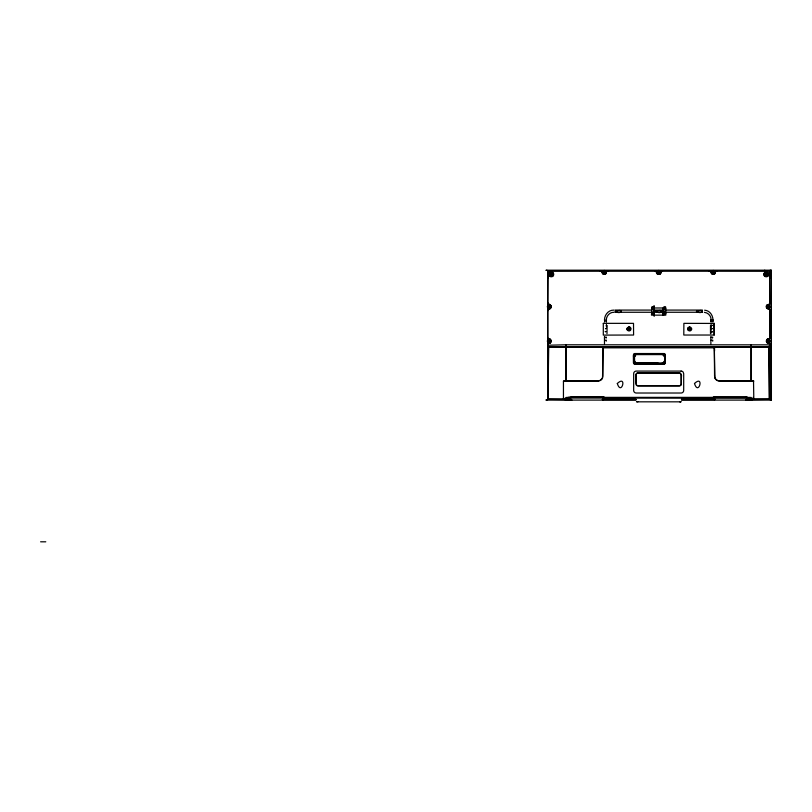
<?xml version="1.0" encoding="UTF-8"?>
<svg xmlns="http://www.w3.org/2000/svg" width="812" height="812" viewBox="0 0 812 812"><rect width="100%" height="100%" fill="white"/><g stroke="black" fill="none" stroke-linecap="round" stroke-linejoin="round"><path stroke-width="1.22" d="M569.933 399.575L547.613 399.342L547.613 343.517L548.851 343.283A2.203 2.203 0 0 0 551.054 341.081A2.203 2.203 0 0 0 548.851 338.868L547.613 338.624L547.613 309.149L548.851 308.915A2.203 2.203 0 0 0 551.054 306.713A2.203 2.203 0 0 0 548.851 304.5L547.846 304.49L547.846 270.731L601.824 270.7L602.118 272.436A2.203 2.203 0 0 0 606.483 271.939L606.706 270.7L656.299 270.7L656.532 271.939A2.203 2.203 0 0 0 658.796 274.141A2.203 2.203 0 0 0 660.998 271.939L661.232 270.7L710.815 270.7L711.048 271.939A2.203 2.203 0 0 0 715.402 272.436L715.697 270.7L769.685 270.731L769.918 304.246L768.68 304.5A2.203 2.203 0 0 0 766.477 306.713A2.203 2.203 0 0 0 768.68 308.915L769.918 309.149L769.918 338.624L768.68 338.868A2.203 2.203 0 0 0 766.477 341.081A2.203 2.203 0 0 0 768.68 343.283L769.918 343.517L769.918 399.342L748.847 399.575M547.846 338.858L547.846 308.915M565.883 347.12L565.832 344.795L547.938 345.232L547.897 399.331M566.137 347.11L566.137 344.795L769.258 344.836L769.634 399.331M566.096 381.031L565.883 344.826M602.849 351.088L603.072 347.82L714.327 347.82L714.55 375.723M603.072 347.82L602.524 378.098A5.42 5.42 0 0 1 600.048 380.574L597.693 381.122L563.447 381.122L563.447 399.22L570.816 397.372L746.451 397.372L746.451 397.89L570.734 397.778L566.725 398.367M613.933 310.113C607.68 309.89 603.539 316.203 604.676 321.999M604.676 321.522L604.676 319.542M606.432 321.552L606.432 319.613M634.548 356.427L634.588 362.314L635.735 363.36L661.75 363.4C665.982 364.283 665.921 355.077 662.795 354.377L636.08 354.377C633.319 355.077 633.411 362.355 636.131 363.177L662.724 363.177C665.495 362.822 665.495 354.956 662.724 354.6L636.151 354.6L635.086 355.067L634.791 356.458L635.086 355.067M654.269 312.468L653.873 315.137L653.843 307.322L652.006 306.662L651.478 315.137L665.81 315.137L665.576 306.814L663.668 307.037L663.607 315.137L663.495 307.981L653.985 307.992C654.513 332.666 653.69 291.944 654.269 310.915M654.37 312.285L654.37 311.392M663.16 313.412L663.16 312.001M663.16 310.103L663.82 309.92M711.068 322.029L711.068 319.613L711.068 321.552M712.824 321.999C713.768 316.619 710.47 310.56 704.623 310.194M714.55 351.088L714.55 348.074M747.487 397.961L749.354 397.372L749.354 398.235L750.197 397.372L750.197 398.448L747.487 397.961L747.487 397.372L746.451 397.89L753.81 399.301L753.516 380.899L719.716 380.899A5.156 5.156 0 0 1 717.443 380.371A5.197 5.197 0 0 1 715.687 378.96A5.156 5.156 0 0 1 714.56 375.743M751.029 381.031L750.978 344.795L751.029 347.12M751.283 347.11L751.283 344.795M751.242 381.031L751.283 346.947L769.005 346.998L769.38 399.331L769.268 347.8L768.69 347.11L548.577 347.16L548.151 399.331L548.536 346.998L565.883 346.988L565.883 381.031M769.685 343.283L769.685 399.575M769.685 338.858L769.685 308.915M769.685 304.49L769.685 270.731M708.906 270.934L710.815 270.7L711.413 273.542A2.527 2.527 0 0 0 712.571 274.283L713.951 274.283A2.527 2.527 0 0 0 715.108 273.532L715.697 270.7M601.824 270.7L602.423 273.532A2.527 2.527 0 0 0 603.58 274.283L604.96 274.283A2.527 2.527 0 0 0 606.107 273.542L606.706 270.7L608.624 270.934M656.299 270.7L656.35 272.588A2.619 2.619 0 0 0 657.233 273.857M652.259 308.357L652.949 308.55L652.432 308.052M652.432 312.945L652.604 313.635L652.412 312.904M664.358 313.442L664.5 312.904M768.558 307.119L768.132 306.378M766.64 341.091L767.908 340.847L766.863 340.248L767.482 339.629A1.685 1.685 0 0 0 768.325 342.776L769.167 342.542A1.685 1.685 0 0 0 769.167 339.629L767.482 339.629L767.847 341.091L766.64 341.091L766.863 340.248C769.563 339.66 768.182 342.674 768.172 340.827M547.846 274.497L547.846 278.303M547.613 274.517L547.846 270.964M547.613 337.284L547.613 338.624L550.16 339L551.287 341.07L550.14 343.161L547.846 343.517L547.846 345.141M604.676 340.289L606.391 340.187L606.219 341.172M711.068 340.289L712.774 340.187L712.713 341.162M547.846 270.731L547.613 304.246C552.048 302.846 552.404 310.316 547.846 309.149L547.846 310.742M547.846 302.774L547.846 304.49M551.267 273.563L550.495 274.862L552.038 274.862L551.713 273.644L551.074 274.08L551.267 272.73L552.952 274.415L550.79 274.415L551.744 274.415M604.493 272.659L605.092 273.715L604.25 273.938L604.493 272.659L603.783 272.253M629.026 329.357L627.351 328.048L629.026 327.084A1.928 1.928 0 0 1 630.691 329.976A1.928 1.928 0 0 1 627.351 329.976L627.351 328.048L628.549 328.738L629.026 327.084L629.99 327.337L630.691 328.048L629.3 329.479L628.539 329.855L628.052 329.012L629.026 328.038L629.868 329.499L628.539 329.855M688.87 328.525L689.226 329.855L690.565 329.499L689.713 328.038L688.048 329.976A1.928 1.928 0 0 1 689.713 327.084A1.928 1.928 0 0 1 691.388 329.976A1.928 1.928 0 0 1 688.048 329.976L688.048 328.048L689.713 327.084C688.85 331.063 690.261 327.825 689.713 329.357M711.545 272.253L712.763 272.253L711.779 271.411L711.779 273.096L713.23 273.938L713.646 272.02L711.779 271.411L714.073 270.792C714.347 273.035 711.718 272.071 713.474 272.659M766 273.999L766.244 272.73A1.685 1.685 0 0 1 767.705 275.258L766.244 276.1L764.782 275.258A1.685 1.685 0 0 1 766.244 272.73L765.828 274.172M606.98 333.712L607.122 325.531L606.27 325.389M661.75 354.377L663.587 354.874M604.696 337.254L606.371 337.173L606.117 338.117M711.079 337.254L712.753 337.173L712.5 338.117M549.186 306.236L550.028 305.251L549.419 306.297L550.648 305.87L549.592 306.479L550.028 305.251A1.685 1.685 0 0 0 547.521 306.418A1.685 1.685 0 0 0 549.48 308.367A1.685 1.685 0 0 0 550.648 305.87L549.186 305.028L549.186 307.19L549.186 306.408M548.445 341.517L548.415 340.644M548.333 341.091L549.186 340.198L549.927 341.517M548.892 340.918L549.338 341.344M550.079 341.091L549.186 341.984L548.415 341.537M603.478 271.807L603.803 273.025L605.102 272.253L603.803 271.482L603.519 272.68M605.031 272.7L604.696 271.482M605.498 328.627L606.056 328.627L605.488 328.535M605.214 331.499C606.594 332.128 604.605 331.56 605.904 331.499M628.64 328.789L629.239 329.388M629.32 329.185L629.219 328.667M657.862 272.253L659.202 271.482L659.527 272.7L658.309 273.025L658.37 272.253M658.755 272.558C659.466 271.624 657.456 272.954 659.486 271.827L659.171 271.512M658.918 271.959L658.897 272.517M664.693 307.961L665.038 308.55L664.399 308.53M664.998 313.422L664.52 312.945M665.089 313.249L664.399 313.422M690.058 329.012L688.87 329.499M712.5 271.827L712.5 272.68M711.576 331.499L712.083 331.702L711.566 331.905M766.508 274.568L765.767 274.415L767.929 274.415L767.705 275.258A1.685 1.685 0 0 1 764.782 275.258L766 274.821L765.401 275.867M768.771 307.484L767.431 306.713L768.771 305.941M768.325 306.368L767.908 306.946M768.081 306.297L768.67 306.713L768.132 307.048M768.132 340.756L768.67 341.091L768.132 341.416M636.06 363.4L635.299 362.903M549.064 273.319L549.064 275.471M602.951 400.001L604.047 396.845L571.952 396.845C569.151 396.824 558.057 399.626 567.974 399.808A5.958 0.802 0 0 0 570.836 399.981L571.963 400.001M713.423 272.588L712.459 272.7M680.74 401.575L679.695 401.828M550.424 275.867L551.033 274.821L549.805 275.258L551.267 276.1L551.267 274.882M628.549 328.738L629.99 327.337L628.752 328.535M712.388 273.715L713.23 272.73L713.23 273.938M551.267 272.73L551.267 273.938L550.424 272.954A1.766 1.766 0 0 0 550.384 275.938A1.766 1.766 0 0 0 553.033 274.415A1.766 1.766 0 0 0 550.384 272.883A1.685 1.685 0 0 0 549.978 275.491A1.685 1.685 0 0 0 552.556 275.491A1.685 1.685 0 0 0 552.109 272.954L551.5 273.999L551.267 272.73L550.424 272.954L549.582 274.415L550.851 274.172M551.115 274.151L551.074 274.74M548.77 340.847L549.663 341.091M664.399 308.174L665.048 308.357M712.459 271.807L714.012 271.807L713.23 273.147L713.535 272.081M711.566 328.424L712.347 328.627L711.566 328.84M711.566 331.489L712.347 331.702L711.718 332.057M714.174 335.031L714.093 323.349L714.174 335.031L683.795 335.031L683.877 323.349L714.174 323.43M767.584 306.286L768.325 305.86M768.497 307.007L768.325 306.236M769.167 342.542L769.786 341.933L768.558 341.497L769.167 342.542L768.731 341.324M770.243 270.193L771.38 270.345L771.4 399.93L770.486 399.93M766.863 307.555L767.847 306.713L766.64 306.713L768.325 308.398L768.081 307.119M690.2 328.17L689.54 328.708M712.104 331.702L711.576 331.895M663.993 354.905L664.328 356.427M634.893 362.873L634.791 361.35M563.447 381.122L597.683 380.899A5.156 5.156 0 0 0 599.966 380.351A5.197 5.197 0 0 0 601.712 378.96A5.156 5.156 0 0 0 602.849 375.723L602.849 348.074M566.096 346.988L751.029 346.988M550.526 274.842L550.526 273.989M552.728 273.573L551.46 274.08L552.008 273.989M658.42 272.446L658.329 272.994M629.493 328.738L629.026 327.084A1.928 1.928 0 0 0 627.351 329.976L628.549 329.286L627.097 329.012L628.478 329.012L628.173 328.525M746.451 397.372L745.294 397.372M627.351 329.976L628.752 329.479M636.892 354.377L635.126 354.692M563.447 399.22L571.942 397.647L746.543 397.758M712.804 271.512L713.657 271.512M766.244 275.309L767.015 274.862L766.69 273.644L765.472 273.969L765.817 275.146M548.76 340.35L549.612 340.35M549.612 341.822L548.76 341.822M690.261 329.012L688.749 327.337L689.246 328.738M768.325 307.565L769.096 307.159L768.751 305.972M768.325 340.238L767.431 341.091L768.325 341.984L769.177 341.091L768.325 340.198M661.75 363.4L663.749 363.086M629.239 328.627L629.868 328.525M628.143 329.52A1.025 1.025 0 0 0 629.909 329.52A1.025 1.025 0 0 0 629.026 327.987A1.025 1.025 0 0 0 628.143 329.52L628.803 329.388M689.936 328.627L690.565 328.525M660.288 273.857A2.619 2.619 0 0 0 661.171 272.588L661.232 270.934L662.765 270.7M654.157 315.137L654.188 307.981M753.526 399.301L749.496 399.839A5.958 0.802 0 0 1 746.644 400.001L745.528 400.022L746.644 400.012A6.334 0.812 0 0 0 749.72 399.839L753.8 399.301L746.705 396.906L713.433 396.865L714.53 400.022M715.697 270.934L717.666 270.7M680.233 401.818L681.116 401.828M614.065 312.285C608.929 312.041 605.427 317.238 606.432 322.029M547.014 399.951L546.121 399.951M663.394 315.137L663.171 307.992M769.685 310.742C771.39 308.083 765.726 309.951 766.244 306.703C765.706 303.505 770.994 305.413 769.685 302.774M769.918 343.517L767.391 343.161L766.244 341.07L767.37 339L769.918 338.624L769.918 337.284M658.146 363.177L636.841 363.177M546.121 270.193L771.38 270.193M546.121 270.345L547.136 270.366M602.057 270.934L547.613 270.975M606.473 270.934L656.532 270.934M660.998 270.934L711.048 270.934M657.06 272.253L658.278 272.253M713.707 272.253L714.915 272.253M765.401 272.954L766.721 274.415L767.929 274.415A1.766 1.766 0 0 0 765.361 272.883A1.766 1.766 0 0 0 765.361 275.938A1.766 1.766 0 0 0 768.01 274.415M769.685 278.303L769.685 274.497M663.82 309.139L663.16 309.321L663.82 309.321M615.029 310.082L651.782 310.082M654.31 310.082L663.82 310.103M665.718 310.082L702.461 310.082M615.131 312.265L651.792 312.265M654.32 312.265L702.37 312.265M658.745 312.468L663.495 312.468M713.129 325.389L710.48 325.531L710.5 333.651M689.276 329.012L688.738 329.012L689.337 329.236M769.685 345.141L769.685 343.517M753.81 381.122L719.706 381.122L717.351 380.574A5.42 5.42 0 0 1 714.875 378.098L714.327 347.82M548.273 399.22L569.912 399.22M769.268 399.22L748.491 399.22L769.918 399.342M547.613 399.342L569.933 399.342M602.362 399.342L636.06 399.342M681.471 399.342L715.169 399.342M602.362 399.575L636.06 399.575M681.471 399.575L715.169 399.575M546.1 400.093L635.948 400.093M681.471 400.093L771.4 400.093M636.435 401.828L680.598 401.828M637.856 401.828L636.811 401.575M40.6 541.807L45.787 541.807M769.918 270.975L715.463 270.934M663.211 315.137L663.292 307.981M664.328 361.37L663.8 362.71M599.855 270.7L601.824 270.934M658.055 274.283L659.466 274.283A2.517 2.517 0 0 0 660.288 273.857M566.106 399.605L567.75 399.808A6.334 0.812 0 0 0 570.775 399.981M654.766 270.7L656.299 270.934M704.38 312.356C708.277 312.64 711.434 316.284 711.068 320.101M659.161 272.02L660.44 272.253M602.565 272.253L603.844 272.487M552.952 274.415L551.094 274.71M690.19 328.738L691.641 329.012M687.784 329.012L689.246 329.286M604.727 272.253L604.016 271.837L604.25 272.639M604.443 271.918L603.955 272.426M550.932 274.608L550.414 274.415L550.972 274.588M629.401 328.789L630 329.012L629.32 328.84M749.506 397.474L751.1 398.174M570.816 397.372L571.963 397.372M570.816 397.89L568.806 397.372L568.806 398.073L567.913 397.372L567.913 398.235L567.07 397.372L567.07 398.448M766.65 274.649L767.705 275.258L766.721 274.415M688.048 328.048L689.175 329.012M767.898 307.454L767.472 306.713M548.76 307.454L548.445 306.286L549.633 305.941L549.633 307.484L548.415 307.159M710.855 325.45L710.865 333.458M767.482 339.629L768.081 340.675M550.424 272.954L551.033 273.999M713.474 271.837L713.23 270.569A1.685 1.685 0 0 0 711.779 273.096A1.685 1.685 0 0 0 714.692 273.096A1.685 1.685 0 0 0 713.23 270.569L713.23 271.776M769.685 337.284L769.918 338.624M769.685 309.149L769.918 310.742M769.685 270.964L769.918 274.517M710.835 336.625L710.876 343.933M604.453 336.625L604.483 343.933M768.325 341.558L768.325 342.776M766.244 274.882L766.244 276.1M764.762 270.193L764.762 271.309M753.15 397.372L753.15 399.301M750.968 397.372L750.968 398.672M712.824 319.542L712.824 321.522M711.068 324.648L711.068 326.901M689.713 327.084L689.713 328.464M658.755 270.569A1.685 1.685 0 0 0 657.294 273.096A1.685 1.685 0 0 0 660.207 273.096A1.685 1.685 0 0 0 658.755 270.569L658.755 271.776M606.432 324.648L606.432 326.901M604.25 272.73L604.25 273.938M566.289 397.372L566.289 398.672M547.846 343.283L547.846 399.575M658.014 274.283A2.517 2.517 0 0 1 657.192 273.857M549.531 275.775A2.192 2.192 0 0 1 549.267 273.431M549.044 275.471A2.456 2.456 0 0 0 550.171 276.587L552.322 276.587A2.456 2.456 0 0 0 553.652 274.872L553.662 273.948A2.456 2.456 0 0 0 552.322 272.203L550.181 272.203A2.456 2.456 0 0 0 549.044 273.299M633.401 356.042L633.451 362.883A1.807 1.807 0 0 0 634.801 364.233L664.023 364.233A1.807 1.807 0 0 0 665.363 362.883L665.363 354.885A1.807 1.807 0 0 0 664.023 353.545L634.801 353.545A1.807 1.807 0 0 0 633.451 354.885L633.401 356.042M635.816 375.154L636.354 385.091A2.406 2.406 0 0 0 637.653 385.893L679.705 385.893A2.406 2.406 0 0 0 681.004 385.091L681.532 375.154L679.715 372.86L637.136 373.033A2.365 2.365 0 0 0 635.816 375.154M768.72 274.415L768.467 275.471A2.456 2.456 0 0 1 767.35 276.587L765.198 276.587A2.456 2.456 0 0 1 763.859 274.872L763.869 273.948A2.456 2.456 0 0 1 765.188 272.172L767.35 272.203A2.456 2.456 0 0 1 768.467 273.299L768.72 274.415M617.313 383.497C621.413 396.55 627.392 374.241 617.313 383.497M694.483 383.497C698.574 396.55 704.552 374.241 694.483 383.497M615.252 311.331C620.845 315.34 625.362 308.164 615.252 311.331M655.649 311.331C661.252 315.34 665.759 308.164 655.649 311.331M696.442 311.331C702.035 315.34 706.552 308.164 696.442 311.331M651.762 307.86L652.117 309.199L653.457 308.844L653.102 307.504L651.762 307.86M651.762 312.762L652.117 314.092L653.457 313.736L653.102 312.397L651.762 312.762M663.851 307.86L664.206 309.199L665.546 308.844L665.19 307.504L663.851 307.86M663.851 312.762L664.206 314.092L665.546 313.736L665.19 312.397L663.851 312.762M769.167 339.629L768.558 340.675L768.325 339.406L768.325 340.614L769.167 339.629M603.296 323.349L633.512 323.349L633.593 335.031L603.296 335.112L603.296 323.349M663.607 353.667L635.207 353.667A1.634 1.634 0 0 0 633.583 355.301L633.583 362.477A1.634 1.634 0 0 0 634.842 364.06L663.607 364.101A1.634 1.634 0 0 0 665.231 362.477L665.241 355.291A1.634 1.634 0 0 0 663.607 353.677M681.116 371.084L636.243 371.084A2.568 2.568 0 0 0 633.664 373.662L633.664 390.44A2.578 2.578 0 0 0 636.243 393.018L681.116 393.018A2.578 2.578 0 0 0 683.694 390.44L683.694 373.662L683.125 372.048A2.578 2.578 0 0 0 681.116 371.084M679.126 372.962L638.222 372.962A2.223 2.223 0 0 0 635.999 375.195L635.999 383.497A2.223 2.223 0 0 0 638.222 385.73L679.126 385.73A2.223 2.223 0 0 0 681.359 383.497L680.862 373.794A2.223 2.223 0 0 0 679.126 372.962M664.186 309.24A1.025 1.025 0 0 0 665.718 308.357A1.025 1.025 0 0 0 664.186 307.464A1.025 1.025 0 0 0 664.186 309.24M664.186 314.132A1.025 1.025 0 0 0 665.718 313.249A1.025 1.025 0 0 0 664.186 312.356A1.025 1.025 0 0 0 664.186 314.132M652.097 309.24A1.025 1.025 0 0 0 653.63 308.357A1.025 1.025 0 0 0 652.097 307.464A1.025 1.025 0 0 0 652.097 309.24M652.097 314.132A1.025 1.025 0 0 0 653.63 313.249A1.025 1.025 0 0 0 652.097 312.356A1.025 1.025 0 0 0 652.097 314.132M547.653 341.974A1.766 1.766 0 0 0 550.719 341.974A1.766 1.766 0 0 0 549.186 339.325A1.766 1.766 0 0 0 547.653 341.974A1.685 1.685 0 0 0 550.648 341.933A1.685 1.685 0 0 0 549.186 339.406A1.685 1.685 0 0 0 547.724 341.933M548.303 308.245A1.766 1.766 0 0 0 550.952 306.713A1.766 1.766 0 0 0 548.303 305.18A1.766 1.766 0 0 0 548.303 308.245M602.727 273.137A1.766 1.766 0 0 0 605.782 273.137A1.766 1.766 0 0 0 604.25 270.487A1.766 1.766 0 0 0 602.727 273.137M602.798 273.096A1.685 1.685 0 0 0 605.711 273.096A1.685 1.685 0 0 0 604.25 270.569A1.685 1.685 0 0 0 602.798 273.096M657.223 273.137A1.766 1.766 0 0 0 660.278 273.137A1.766 1.766 0 0 0 658.755 270.487A1.766 1.766 0 0 0 657.223 273.137M711.708 273.137A1.766 1.766 0 0 0 714.763 273.137A1.766 1.766 0 0 0 713.23 270.487A1.766 1.766 0 0 0 711.708 273.137M767.441 308.245A1.766 1.766 0 0 0 770.091 306.713A1.766 1.766 0 0 0 767.441 305.18A1.766 1.766 0 0 0 767.441 308.245A1.685 1.685 0 0 0 770.009 306.713A1.685 1.685 0 0 0 767.482 305.251A1.685 1.685 0 0 0 767.482 308.174M766.792 341.974A1.766 1.766 0 0 0 769.847 341.974A1.766 1.766 0 0 0 768.325 339.325A1.766 1.766 0 0 0 766.792 341.974M688.83 329.52A1.025 1.025 0 0 0 690.606 329.52A1.025 1.025 0 0 0 689.713 327.987A1.025 1.025 0 0 0 688.83 329.52M764.792 275.989A2.192 2.192 0 0 0 768.426 274.903A2.192 2.192 0 0 0 765.665 272.304A2.192 2.192 0 0 0 764.792 275.989M550.15 276.303A2.203 2.203 0 0 0 553.459 274.395A2.203 2.203 0 0 0 550.16 272.487A2.203 2.203 0 0 0 550.15 276.303"/></g></svg>
